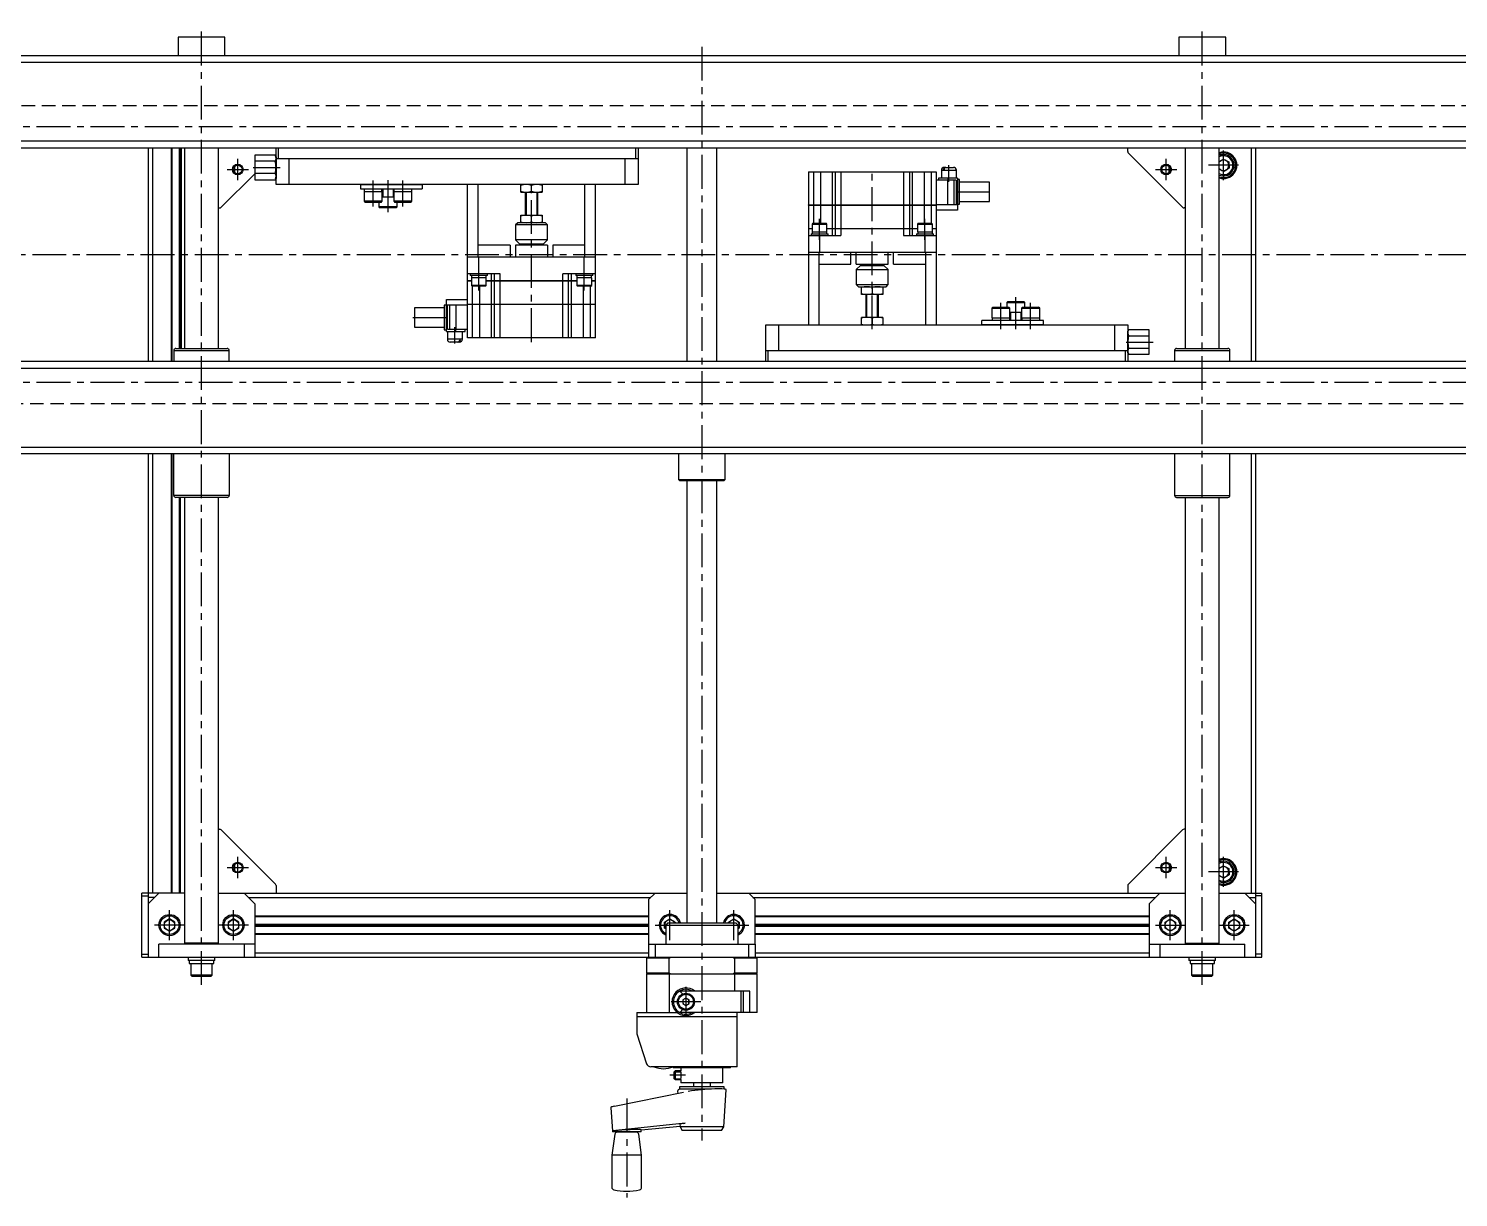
# Model space of a CAD drawing. Extents: x -5 to 1623, y -24 to 1066.
# Drawn here: x 540 to 1211, y 493 to 1042 of the extents above; entities that cross this region are included whole.
import ezdxf

# ---------------------------------------------------------------- set-up
doc = ezdxf.new("R2010")
doc.units = 0
doc.header["$LTSCALE"] = 0.5
doc.linetypes.add('CENTER', pattern=[50.8, 31.75, -6.35, 6.35, -6.35])
doc.linetypes.add('DASHED', pattern=[19.05, 12.7, -6.35])
for name, color, linetype in [('MSM_CENTER', 1, 'CENTER'), ('MSM_CONTINUOUS', 7, 'CONTINUOUS'), ('MSM_DASHED', 4, 'DASHED'), ('MSM_NARROW', 5, 'CONTINUOUS')]:
    doc.layers.add(name, color=color, linetype=linetype)

msp = doc.modelspace()

# ---------------------------------------------------------------- linework, layer by layer
at = {"layer": 'MSM_CENTER'}
for p, q in [((621.03, 593.11), (621.03, 1042.21)), ((1091.03, 593.11), (1091.03, 1042.21)), ((856.03, 1033.71), (856.03, 520.06)), ((1372.25, 996.02), (339.85, 996.02)), ((638.03, 971.02), (638.03, 981.02)), ((1074.03, 971.02), (1074.03, 981.02)), ((1101.03, 971.02), (1101.03, 985.02)), ((633.03, 976.02), (643.03, 976.02)), ((645.28, 977.02), (658.03, 977.02)), ((936.03, 901.02), (936.03, 977.02)), ((972.03, 970.32), (972.03, 978.02)), ((1069.03, 976.02), (1079.03, 976.02)), ((1108.03, 978.02), (1094.03, 978.02)), ((701.63, 958.62), (701.63, 970.92)), ((708.63, 956.02), (708.63, 971.02)), ((715.63, 958.62), (715.63, 970.92)), ((776.03, 895.02), (776.03, 971.02)), ((975.28, 965.52), (993.03, 965.52)), ((911.28, 943.02), (911.28, 952.82)), ((960.78, 943.02), (960.78, 952.82)), ((1370.3, 936.02), (337.9, 936.02)), ((751.28, 919.22), (751.28, 929.02)), ((800.78, 919.22), (800.78, 929.02)), ((996.43, 901.02), (996.43, 913.42)), ((1003.43, 901.02), (1003.43, 916.02)), ((1010.43, 901.02), (1010.43, 913.42)), ((720.28, 906.52), (738.03, 906.52)), ((740.03, 894.32), (740.03, 902.02)), ((1055.28, 895.02), (1068.03, 895.02)), ((1372.25, 876.02), (339.85, 876.02)), ((638.03, 643.21), (638.03, 653.21)), ((1074.03, 643.21), (1074.03, 653.21)), ((1101.03, 639.21), (1101.03, 653.21)), ((633.03, 648.21), (643.03, 648.21)), ((1069.03, 648.21), (1079.03, 648.21)), ((1108.03, 646.21), (1094.03, 646.21)), ((606.03, 614.21), (606.03, 628.21)), ((636.03, 614.21), (636.03, 628.21)), ((841.03, 614.21), (841.03, 628.21)), ((871.03, 614.21), (871.03, 628.21)), ((1076.03, 614.21), (1076.03, 628.21)), ((1106.03, 614.21), (1106.03, 628.21)), ((613.03, 621.21), (599.03, 621.21)), ((643.03, 621.21), (629.03, 621.21)), ((834.03, 621.21), (848.03, 621.21)), ((864.03, 621.21), (878.03, 621.21)), ((1069.03, 621.21), (1083.03, 621.21)), ((1099.03, 621.21), (1113.03, 621.21)), ((848.53, 592.21), (848.53, 578.21)), ((855.53, 585.21), (841.53, 585.21)), ((848.3, 550.71), (841.03, 550.71)), ((820.74, 539.76), (820.74, 493.35))]:
    msp.add_line(p, q, dxfattribs=at)
at = {"layer": 'MSM_CONTINUOUS'}
for p, q in [((610.03, 1038.21), (610.03, 1029.52)), ((632.03, 1038.21), (610.03, 1038.21)), ((632.03, 1029.52), (632.03, 1038.21)), ((1102.03, 1038.21), (1080.03, 1038.21)), ((1080.03, 1038.21), (1080.03, 1029.52)), ((1102.03, 1029.52), (1102.03, 1038.21)), ((346.03, 1029.52), (1366.05, 1029.52)), ((347.55, 1026.52), (1366.05, 1026.52)), ((354.05, 989.52), (1358.05, 989.52)), ((1368.23, 986.02), (343.83, 986.02)), ((596.03, 986.02), (596.03, 886.02)), ((598.03, 986.02), (598.03, 886.02)), ((606.73, 986.02), (606.73, 886.02)), ((607.03, 986.02), (607.03, 886.02)), ((610.51, 986.02), (610.51, 892.02)), ((611.03, 986.02), (611.03, 892.02)), ((611.55, 986.02), (611.55, 892.02)), ((613.03, 986.02), (613.03, 892.02)), ((629.03, 892.02), (629.03, 986.02)), ((655.59, 982.79), (646.03, 982.79)), ((646.03, 982.79), (646.03, 971.25)), ((656.03, 982.02), (655.59, 982.79)), ((656.03, 969.02), (656.03, 986.02)), ((656.03, 982.02), (656.03, 972.02)), ((826.03, 981.02), (656.03, 981.02)), ((657.03, 986.02), (657.03, 981.02)), ((662.03, 981.02), (662.03, 969.02)), ((820.03, 969.02), (820.03, 981.02)), ((825.03, 981.02), (825.03, 986.02)), ((826.03, 986.02), (826.03, 969.02)), ((849.03, 986.02), (849.03, 886.02)), ((863.03, 886.02), (863.03, 986.02)), ((1056.03, 984.43), (1056.03, 986.02)), ((1081.74, 958.31), (1056.33, 983.73)), ((1083.03, 986.02), (1083.03, 892.02)), ((1099.03, 892.02), (1099.03, 986.02)), ((1099.03, 979.71), (1100.91, 980.9)), ((1099.68, 982.83), (1099.26, 983.49)), ((1100.91, 980.9), (1103.47, 979.57)), ((1114.03, 986.02), (1114.03, 886.02)), ((1116.03, 986.02), (1116.03, 886.02)), ((630.33, 958.31), (646.03, 974.02)), ((636.53, 977.42), (636.52, 977.43)), ((636.53, 977.42), (636.53, 976.75)), ((636.53, 976.75), (636.53, 974.6)), ((655.59, 979.91), (646.03, 979.91)), ((655.59, 974.13), (646.03, 974.13)), ((906.03, 975.02), (906.03, 959.42)), ((906.03, 975.02), (966.03, 975.02)), ((908.38, 975.02), (908.38, 959.42)), ((911.67, 975.02), (911.67, 959.42)), ((917.24, 975.02), (917.24, 959.42)), ((918.6, 975.02), (918.6, 959.42)), ((921.34, 975.02), (921.34, 945.02)), ((950.72, 975.02), (950.72, 959.42)), ((953.46, 975.02), (953.46, 959.42)), ((954.82, 975.02), (954.82, 959.42)), ((960.39, 975.02), (960.39, 959.42)), ((963.69, 975.02), (963.69, 959.42)), ((966.03, 975.02), (966.03, 948.37)), ((968.53, 975.72), (968.53, 972.02)), ((968.53, 975.72), (975.53, 975.72)), ((969.77, 976.02), (969.41, 976.02)), ((969.83, 977.02), (974.23, 977.02)), ((975.53, 972.02), (975.53, 975.72)), ((1075.54, 977.43), (1075.53, 977.42)), ((1075.53, 974.6), (1075.53, 977.42)), ((1101.15, 975.13), (1099.03, 976.24)), ((1103.59, 976.68), (1101.15, 975.13)), ((1103.47, 979.57), (1103.59, 976.68)), ((646.03, 971.25), (655.59, 971.25)), ((656.03, 972.02), (655.59, 971.25)), ((826.03, 969.02), (656.03, 969.02)), ((695.63, 968.92), (695.63, 969.02)), ((695.63, 968.92), (695.63, 966.92)), ((695.63, 968.92), (724.63, 968.92)), ((697.63, 968.92), (697.63, 969.02)), ((722.63, 968.92), (722.63, 969.02)), ((724.63, 968.92), (724.63, 969.02)), ((724.63, 968.92), (724.63, 966.92)), ((746.03, 923.72), (746.03, 969.02)), ((751.03, 935.02), (751.03, 969.02)), ((771.03, 965.42), (771.03, 969.02)), ((776.03, 965.87), (776.03, 968.57)), ((781.03, 969.02), (781.03, 965.42)), ((801.03, 935.02), (801.03, 969.02)), ((806.03, 923.72), (806.03, 969.02)), ((975.43, 971.02), (966.03, 971.02)), ((967.23, 972.02), (967.23, 971.02)), ((976.03, 972.02), (967.23, 972.02)), ((971.45, 971.02), (971.45, 959.52)), ((971.53, 972.02), (971.53, 971.02)), ((974.34, 971.02), (974.34, 959.52)), ((975.43, 971.02), (975.43, 959.52)), ((976.03, 972.02), (976.03, 957.02)), ((977.03, 971.32), (976.03, 971.32)), ((977.03, 959.72), (977.03, 971.32)), ((991.03, 970.02), (977.03, 970.02)), ((991.03, 961.02), (991.03, 970.02)), ((695.63, 966.92), (724.63, 966.92)), ((697.38, 966.92), (697.38, 961.11)), ((705.88, 965.62), (697.38, 965.62)), ((697.38, 961.11), (697.87, 960.62)), ((705.88, 961.11), (697.38, 961.11)), ((705.39, 960.62), (697.87, 960.62)), ((704.38, 960.62), (704.38, 958.51)), ((705.39, 960.62), (705.88, 961.11)), ((705.75, 965.62), (705.75, 966.92)), ((705.88, 961.11), (705.88, 965.62)), ((711.38, 963.02), (705.88, 963.02)), ((706.13, 966.92), (706.13, 963.02)), ((711.13, 963.02), (711.13, 966.92)), ((711.38, 966.92), (711.38, 961.11)), ((719.88, 965.62), (711.38, 965.62)), ((711.38, 961.11), (711.87, 960.62)), ((719.88, 961.11), (711.38, 961.11)), ((719.39, 960.62), (711.87, 960.62)), ((712.88, 958.51), (712.88, 960.62)), ((719.39, 960.62), (719.88, 961.11)), ((719.75, 965.62), (719.75, 966.92)), ((719.88, 961.11), (719.88, 965.62)), ((771.03, 965.42), (781.03, 965.42)), ((771.03, 965.42), (781.03, 965.42)), ((773.03, 965.42), (773.03, 954.62)), ((779.03, 954.62), (779.03, 965.42)), ((977.03, 961.02), (991.03, 961.02)), ((629.03, 958.02), (629.62, 958.02)), ((704.38, 958.51), (704.87, 958.02)), ((712.88, 958.51), (704.38, 958.51)), ((712.39, 958.02), (704.87, 958.02)), ((712.39, 958.02), (712.88, 958.51)), ((771.03, 954.62), (781.03, 954.62)), ((771.03, 951.02), (771.03, 954.62)), ((776.03, 951.47), (776.03, 954.17)), ((781.03, 954.62), (781.03, 951.02)), ((906.03, 959.42), (966.03, 959.42)), ((906.03, 959.37), (906.03, 948.37)), ((906.03, 959.37), (966.03, 959.37)), ((906.08, 959.37), (906.08, 959.42)), ((908.38, 959.37), (908.38, 950.82)), ((908.39, 959.37), (908.39, 959.42)), ((911.67, 959.37), (911.67, 950.82)), ((911.68, 959.37), (911.68, 959.42)), ((917.24, 959.37), (917.24, 948.37)), ((917.29, 959.37), (917.29, 959.42)), ((918.6, 959.37), (918.6, 948.37)), ((918.65, 959.37), (918.65, 959.42)), ((950.72, 959.37), (950.72, 959.42)), ((950.72, 959.37), (950.72, 945.02)), ((953.42, 959.37), (953.42, 959.42)), ((953.46, 959.37), (953.46, 948.37)), ((954.78, 959.37), (954.78, 959.42)), ((954.82, 959.37), (954.82, 948.37)), ((960.38, 959.37), (960.38, 959.42)), ((960.39, 959.37), (960.39, 950.82)), ((963.67, 959.37), (963.67, 959.42)), ((963.69, 959.37), (963.69, 950.82)), ((976.03, 959.52), (966.03, 959.52)), ((976.03, 957.02), (966.03, 957.02)), ((976.03, 959.72), (977.03, 959.72)), ((1083.03, 958.02), (1082.45, 958.02)), ((769.53, 951.02), (768.53, 950.02)), ((768.53, 950.02), (768.53, 943.02)), ((783.53, 950.02), (768.53, 950.02)), ((782.53, 951.02), (769.53, 951.02)), ((783.53, 950.02), (782.53, 951.02)), ((783.53, 943.02), (783.53, 950.02)), ((906.03, 948.37), (907.78, 948.37)), ((906.03, 948.32), (907.78, 948.32)), ((906.03, 948.32), (906.03, 903.02)), ((906.08, 948.37), (906.08, 948.32)), ((908.18, 950.82), (907.78, 950.42)), ((907.78, 950.42), (907.78, 946.82)), ((907.78, 950.42), (914.78, 950.42)), ((907.78, 946.82), (914.78, 946.82)), ((907.89, 946.82), (907.89, 945.82)), ((908.18, 950.82), (914.38, 950.82)), ((914.78, 950.42), (914.38, 950.82)), ((914.78, 946.82), (914.78, 950.42)), ((914.78, 948.37), (957.28, 948.37)), ((914.78, 948.32), (957.28, 948.32)), ((914.78, 945.82), (914.78, 946.82)), ((914.78, 945.82), (914.78, 946.82)), ((917.24, 948.32), (917.24, 945.02)), ((917.29, 948.37), (917.29, 948.32)), ((918.6, 948.32), (918.6, 945.02)), ((918.65, 948.37), (918.65, 948.32)), ((953.42, 948.37), (953.42, 948.32)), ((953.46, 948.32), (953.46, 945.02)), ((954.78, 948.37), (954.78, 948.32)), ((954.82, 948.32), (954.82, 945.02)), ((957.68, 950.82), (957.28, 950.42)), ((957.28, 950.42), (957.28, 946.82)), ((957.28, 950.42), (964.28, 950.42)), ((957.28, 946.82), (964.28, 946.82)), ((957.39, 946.82), (957.39, 945.82)), ((957.68, 950.82), (963.88, 950.82)), ((964.28, 950.42), (963.88, 950.82)), ((964.28, 946.82), (964.28, 950.42)), ((964.28, 948.37), (966.03, 948.37)), ((964.28, 948.32), (966.03, 948.32)), ((964.28, 945.82), (964.28, 946.82)), ((964.28, 945.82), (964.28, 946.82)), ((965.98, 948.37), (965.98, 948.32)), ((966.03, 948.32), (966.03, 903.02)), ((766.03, 940.52), (751.03, 940.52)), ((766.03, 940.52), (766.03, 935.02)), ((768.53, 943.02), (770.53, 941.02)), ((783.53, 943.02), (768.53, 943.02)), ((783.53, 940.52), (768.53, 940.52)), ((768.53, 940.52), (768.53, 935.02)), ((781.53, 941.02), (770.53, 941.02)), ((781.53, 941.02), (783.53, 943.02)), ((783.53, 940.52), (783.53, 935.02)), ((801.03, 940.52), (786.03, 940.52)), ((786.03, 940.52), (786.03, 935.02)), ((906.03, 945.02), (921.34, 945.02)), ((907.28, 945.82), (907.28, 945.02)), ((907.28, 945.82), (915.28, 945.82)), ((911.33, 945.02), (911.33, 937.02)), ((915.28, 945.02), (915.28, 945.82)), ((950.72, 945.02), (966.03, 945.02)), ((956.78, 945.82), (956.78, 945.02)), ((956.78, 945.82), (964.78, 945.82)), ((960.73, 945.02), (960.73, 937.02)), ((964.78, 945.02), (964.78, 945.82)), ((746.03, 935.02), (806.03, 935.02)), ((751.33, 927.02), (751.33, 935.02)), ((800.73, 927.02), (800.73, 935.02)), ((966.03, 937.02), (906.03, 937.02)), ((911.03, 937.02), (911.03, 903.02)), ((926.03, 931.52), (926.03, 937.02)), ((928.53, 931.52), (928.53, 937.02)), ((943.53, 931.52), (943.53, 937.02)), ((946.03, 931.52), (946.03, 937.02)), ((961.03, 937.02), (961.03, 903.02)), ((761.34, 927.02), (746.03, 927.02)), ((747.28, 927.02), (747.28, 926.22)), ((755.28, 926.22), (755.28, 927.02)), ((757.24, 923.72), (757.24, 927.02)), ((758.6, 923.72), (758.6, 927.02)), ((761.34, 912.67), (761.34, 927.02)), ((806.03, 927.02), (790.72, 927.02)), ((790.72, 897.02), (790.72, 927.02)), ((793.46, 923.72), (793.46, 927.02)), ((794.82, 923.72), (794.82, 927.02)), ((796.78, 927.02), (796.78, 926.22)), ((804.78, 926.22), (804.78, 927.02)), ((911.03, 931.52), (926.03, 931.52)), ((928.53, 931.52), (943.53, 931.52)), ((930.53, 931.02), (928.53, 929.02)), ((928.53, 929.02), (928.53, 922.02)), ((928.53, 929.02), (943.53, 929.02)), ((930.53, 931.02), (941.53, 931.02)), ((943.53, 929.02), (941.53, 931.02)), ((943.53, 922.02), (943.53, 929.02)), ((946.03, 931.52), (961.03, 931.52)), ((747.78, 923.72), (746.03, 923.72)), ((747.78, 923.67), (746.03, 923.67)), ((746.03, 897.02), (746.03, 923.67)), ((746.08, 923.67), (746.08, 923.72)), ((755.28, 926.22), (747.28, 926.22)), ((747.78, 926.22), (747.78, 925.22)), ((747.78, 926.22), (747.78, 925.22)), ((747.78, 925.22), (747.78, 921.62)), ((754.78, 925.22), (747.78, 925.22)), ((747.78, 921.62), (748.18, 921.22)), ((754.78, 921.62), (747.78, 921.62)), ((754.38, 921.22), (748.18, 921.22)), ((748.38, 912.67), (748.38, 921.22)), ((751.67, 912.67), (751.67, 921.22)), ((754.38, 921.22), (754.78, 921.62)), ((754.67, 925.22), (754.67, 926.22)), ((754.78, 921.62), (754.78, 925.22)), ((797.28, 923.72), (754.78, 923.72)), ((797.28, 923.67), (754.78, 923.67)), ((757.24, 912.67), (757.24, 923.67)), ((757.29, 923.67), (757.29, 923.72)), ((758.6, 912.67), (758.6, 923.67)), ((758.65, 923.67), (758.65, 923.72)), ((793.42, 923.67), (793.42, 923.72)), ((793.46, 912.67), (793.46, 923.67)), ((794.78, 923.67), (794.78, 923.72)), ((794.82, 912.67), (794.82, 923.67)), ((804.78, 926.22), (796.78, 926.22)), ((797.28, 926.22), (797.28, 925.22)), ((797.28, 926.22), (797.28, 925.22)), ((797.28, 925.22), (797.28, 921.62)), ((804.28, 925.22), (797.28, 925.22)), ((797.28, 921.62), (797.68, 921.22)), ((804.28, 921.62), (797.28, 921.62)), ((803.88, 921.22), (797.68, 921.22)), ((800.39, 912.67), (800.39, 921.22)), ((803.69, 912.67), (803.69, 921.22)), ((803.88, 921.22), (804.28, 921.62)), ((804.17, 925.22), (804.17, 926.22)), ((804.28, 921.62), (804.28, 925.22)), ((806.03, 923.72), (804.28, 923.72)), ((806.03, 923.67), (804.28, 923.67)), ((805.98, 923.67), (805.98, 923.72)), ((806.03, 912.67), (806.03, 923.67)), ((928.53, 922.02), (929.53, 921.02)), ((928.53, 922.02), (943.53, 922.02)), ((929.53, 921.02), (942.53, 921.02)), ((931.03, 917.42), (931.03, 921.02)), ((936.03, 920.57), (936.03, 917.87)), ((941.03, 921.02), (941.03, 917.42)), ((942.53, 921.02), (943.53, 922.02)), ((736.03, 900.02), (736.03, 915.02)), ((736.03, 915.02), (746.03, 915.02)), ((941.03, 917.42), (931.03, 917.42)), ((933.03, 917.42), (933.03, 906.62)), ((939.03, 906.62), (939.03, 917.42)), ((999.67, 914.02), (999.18, 913.53)), ((999.18, 913.53), (999.18, 911.42)), ((999.18, 913.53), (1007.68, 913.53)), ((999.67, 914.02), (1007.19, 914.02)), ((1007.68, 913.53), (1007.19, 914.02)), ((1007.68, 911.42), (1007.68, 913.53)), ((735.03, 911.02), (721.03, 911.02)), ((721.03, 911.02), (721.03, 902.02)), ((736.03, 912.32), (735.03, 912.32)), ((735.03, 912.32), (735.03, 900.72)), ((736.03, 912.52), (746.03, 912.52)), ((736.63, 901.02), (736.63, 912.52)), ((737.73, 901.02), (737.73, 912.52)), ((740.61, 901.02), (740.61, 912.52)), ((806.03, 912.67), (746.03, 912.67)), ((806.03, 912.62), (746.03, 912.62)), ((748.38, 897.02), (748.38, 912.62)), ((748.39, 912.67), (748.39, 912.62)), ((751.67, 897.02), (751.67, 912.62)), ((751.68, 912.67), (751.68, 912.62)), ((757.24, 897.02), (757.24, 912.62)), ((757.29, 912.67), (757.29, 912.62)), ((758.6, 897.02), (758.6, 912.62)), ((758.65, 912.67), (758.65, 912.62)), ((761.34, 912.67), (761.34, 912.62)), ((761.34, 897.02), (761.34, 912.62)), ((793.42, 912.67), (793.42, 912.62)), ((793.46, 897.02), (793.46, 912.62)), ((794.78, 912.67), (794.78, 912.62)), ((794.82, 897.02), (794.82, 912.62)), ((800.38, 912.67), (800.38, 912.62)), ((800.39, 897.02), (800.39, 912.62)), ((803.67, 912.67), (803.67, 912.62)), ((803.69, 897.02), (803.69, 912.62)), ((805.98, 912.67), (805.98, 912.62)), ((806.03, 897.02), (806.03, 912.62)), ((941.03, 906.62), (931.03, 906.62)), ((931.03, 903.02), (931.03, 906.62)), ((941.03, 906.62), (931.03, 906.62)), ((941.03, 906.62), (941.03, 903.02)), ((992.67, 911.42), (992.18, 910.93)), ((992.18, 910.93), (992.18, 906.42)), ((992.18, 910.93), (1000.68, 910.93)), ((992.67, 911.42), (1000.19, 911.42)), ((1000.68, 910.93), (1000.19, 911.42)), ((1000.68, 905.12), (1000.68, 910.93)), ((1000.68, 909.02), (1006.18, 909.02)), ((1000.93, 909.02), (1000.93, 905.12)), ((1005.93, 905.12), (1005.93, 909.02)), ((1006.67, 911.42), (1006.18, 910.93)), ((1006.18, 910.93), (1006.18, 906.42)), ((1006.18, 910.93), (1014.68, 910.93)), ((1006.67, 911.42), (1014.19, 911.42)), ((1014.68, 910.93), (1014.19, 911.42)), ((1014.68, 905.12), (1014.68, 910.93)), ((721.03, 902.02), (735.03, 902.02)), ((735.03, 900.72), (736.03, 900.72)), ((736.03, 900.02), (744.83, 900.02)), ((736.53, 900.02), (736.53, 896.32)), ((736.63, 901.02), (746.03, 901.02)), ((740.53, 900.02), (740.53, 901.02)), ((743.53, 896.32), (743.53, 900.02)), ((744.83, 900.02), (744.83, 901.02)), ((886.03, 903.02), (1056.03, 903.02)), ((886.03, 886.02), (886.03, 903.02)), ((892.03, 903.02), (892.03, 891.02)), ((936.03, 906.17), (936.03, 903.47)), ((987.43, 903.12), (987.43, 905.12)), ((1016.43, 905.12), (987.43, 905.12)), ((1016.43, 903.12), (987.43, 903.12)), ((987.43, 903.12), (987.43, 903.02)), ((989.43, 903.12), (989.43, 903.02)), ((992.18, 906.42), (1000.68, 906.42)), ((992.32, 906.42), (992.32, 905.12)), ((1006.18, 906.42), (1014.68, 906.42)), ((1006.32, 906.42), (1006.32, 905.12)), ((1014.43, 903.12), (1014.43, 903.02)), ((1016.43, 903.12), (1016.43, 905.12)), ((1016.43, 903.12), (1016.43, 903.02)), ((1050.03, 891.02), (1050.03, 903.02)), ((1056.03, 903.02), (1056.03, 886.02)), ((1056.03, 900.02), (1056.48, 900.79)), ((1056.03, 890.02), (1056.03, 900.02)), ((1066.03, 900.79), (1056.48, 900.79)), ((1066.03, 889.25), (1066.03, 900.79)), ((743.53, 896.32), (736.53, 896.32)), ((742.23, 895.02), (737.83, 895.02)), ((742.3, 896.02), (742.65, 896.02)), ((806.03, 897.02), (746.03, 897.02)), ((1056.48, 897.91), (1066.03, 897.91)), ((608.03, 891.08), (608.03, 886.02)), ((608.03, 891.08), (634.03, 891.08)), ((608.97, 892.02), (633.1, 892.02)), ((634.03, 886.02), (634.03, 891.08)), ((886.03, 891.02), (1056.03, 891.02)), ((887.03, 891.02), (887.03, 886.02)), ((1055.03, 886.02), (1055.03, 891.02)), ((1056.03, 890.02), (1056.48, 889.25)), ((1056.48, 892.13), (1066.03, 892.13)), ((1056.48, 889.25), (1066.03, 889.25)), ((1078.03, 891.08), (1078.03, 886.02)), ((1078.03, 891.08), (1104.03, 891.08)), ((1078.97, 892.02), (1103.1, 892.02)), ((1104.03, 886.02), (1104.03, 891.08)), ((343.85, 886.02), (1368.23, 886.02)), ((1358.03, 882.52), (354.05, 882.52)), ((1366.05, 842.52), (346.05, 842.52)), ((1364.03, 845.52), (348.05, 845.52)), ((596.03, 842.52), (596.03, 606.21)), ((598.03, 842.52), (598.03, 636.21)), ((606.73, 842.52), (606.73, 636.21)), ((607.03, 842.52), (607.03, 636.21)), ((608.03, 822.96), (608.03, 842.52)), ((634.03, 842.52), (634.03, 822.96)), ((845.03, 842.52), (845.03, 830.52)), ((867.03, 830.52), (867.03, 842.52)), ((1078.03, 842.52), (1078.03, 822.96)), ((1104.03, 822.96), (1104.03, 842.52)), ((1114.03, 842.52), (1114.03, 636.21)), ((1116.03, 842.52), (1116.03, 606.21)), ((845.03, 830.52), (845.53, 830.02)), ((845.03, 830.52), (867.03, 830.52)), ((845.53, 830.02), (866.53, 830.02)), ((849.03, 830.21), (849.03, 622.21)), ((863.03, 622.21), (863.03, 830.21)), ((866.53, 830.02), (867.03, 830.52)), ((634.03, 822.96), (608.03, 822.96)), ((633.1, 822.02), (608.97, 822.02)), ((610.51, 822.21), (610.51, 636.21)), ((611.03, 822.21), (611.03, 636.21)), ((613.03, 822.21), (613.03, 612.21)), ((629.03, 612.71), (629.03, 822.21)), ((1078.03, 822.96), (1104.03, 822.96)), ((1078.97, 822.02), (1103.1, 822.02)), ((1083.03, 822.21), (1083.03, 612.71)), ((1099.03, 612.71), (1099.03, 822.21)), ((629.03, 666.21), (629.62, 666.21)), ((630.33, 665.91), (655.74, 640.5)), ((1081.74, 665.91), (1056.33, 640.5)), ((1083.03, 666.21), (1082.45, 666.21)), ((1099.68, 651.02), (1099.26, 651.68)), ((636.52, 646.8), (636.53, 646.81)), ((636.53, 649.63), (636.53, 646.81)), ((1075.53, 649.63), (1075.53, 646.81)), ((1075.54, 646.8), (1075.53, 646.81)), ((1099.03, 647.9), (1100.91, 649.09)), ((1100.91, 649.09), (1103.47, 647.75)), ((1103.59, 644.87), (1101.15, 643.32)), ((1103.47, 647.75), (1103.59, 644.87)), ((656.03, 639.79), (656.03, 636.21)), ((1056.03, 639.79), (1056.03, 636.21)), ((1101.15, 643.32), (1099.03, 644.43)), ((593.03, 606.21), (593.03, 636.21)), ((613.03, 636.21), (593.03, 636.21)), ((593.03, 634.91), (596.03, 634.91)), ((596.03, 631.21), (601.03, 636.21)), ((599.03, 634.21), (596.03, 634.21)), ((629.03, 636.21), (849.03, 636.21)), ((641.03, 636.21), (646.03, 631.21)), ((643.03, 634.21), (832.03, 634.21)), ((646.03, 631.21), (646.03, 606.21)), ((834.03, 636.21), (831.03, 633.21)), ((831.03, 633.21), (831.03, 606.21)), ((863.03, 636.21), (1083.03, 636.21)), ((881.03, 633.21), (878.03, 636.21)), ((880.03, 634.21), (1069.03, 634.21)), ((881.03, 612.21), (881.03, 633.21)), ((1071.03, 636.21), (1066.03, 631.21)), ((1066.03, 631.21), (1066.03, 606.21)), ((1099.03, 636.21), (1119.03, 636.21)), ((1116.03, 631.21), (1111.03, 636.21)), ((1113.03, 634.21), (1116.03, 634.21)), ((1119.03, 634.91), (1116.03, 634.91)), ((1119.03, 606.21), (1119.03, 636.21)), ((646.03, 625.51), (831.03, 625.51)), ((646.03, 625.21), (831.03, 625.21)), ((881.03, 625.51), (1066.03, 625.51)), ((881.03, 625.21), (1066.03, 625.21)), ((606.03, 624.09), (603.53, 622.65)), ((603.53, 622.65), (603.53, 619.76)), ((603.53, 619.76), (606.03, 618.32)), ((608.53, 622.65), (606.03, 624.09)), ((606.03, 618.32), (608.53, 619.76)), ((608.53, 619.76), (608.53, 622.65)), ((636.03, 624.09), (633.53, 622.65)), ((633.53, 622.65), (633.53, 619.76)), ((633.53, 619.76), (636.03, 618.32)), ((638.53, 622.65), (636.03, 624.09)), ((636.03, 618.32), (638.53, 619.76)), ((638.53, 619.76), (638.53, 622.65)), ((646.03, 621.73), (831.03, 621.73)), ((646.03, 621.21), (831.03, 621.21)), ((646.03, 620.69), (831.03, 620.69)), ((838.53, 622.65), (841.03, 624.09)), ((838.53, 619.76), (838.53, 622.65)), ((839.03, 619.48), (838.53, 619.76)), ((840.03, 622.21), (839.03, 621.21)), ((839.03, 621.21), (839.03, 612.21)), ((839.03, 621.21), (873.03, 621.21)), ((840.03, 622.21), (872.03, 622.21)), ((841.03, 624.09), (843.53, 622.65)), ((843.53, 622.65), (843.53, 622.21)), ((868.53, 622.65), (871.03, 624.09)), ((868.53, 622.21), (868.53, 622.65)), ((871.03, 624.09), (873.53, 622.65)), ((873.03, 621.21), (872.03, 622.21)), ((873.03, 612.21), (873.03, 621.21)), ((873.53, 619.76), (873.03, 619.48)), ((873.53, 622.65), (873.53, 619.76)), ((881.03, 621.73), (1066.03, 621.73)), ((881.03, 621.21), (1066.03, 621.21)), ((881.03, 620.69), (1066.03, 620.69)), ((1073.53, 622.65), (1076.03, 624.09)), ((1073.53, 619.76), (1073.53, 622.65)), ((1076.03, 618.32), (1073.53, 619.76)), ((1076.03, 624.09), (1078.53, 622.65)), ((1078.53, 619.76), (1076.03, 618.32)), ((1078.53, 622.65), (1078.53, 619.76)), ((1103.53, 622.65), (1106.03, 624.09)), ((1103.53, 619.76), (1103.53, 622.65)), ((1106.03, 618.32), (1103.53, 619.76)), ((1106.03, 624.09), (1108.53, 622.65)), ((1108.53, 619.76), (1106.03, 618.32)), ((1108.53, 622.65), (1108.53, 619.76)), ((601.03, 606.21), (601.03, 612.21)), ((646.03, 612.21), (601.03, 612.21)), ((613.53, 612.21), (613.03, 612.71)), ((629.03, 612.71), (613.03, 612.71)), ((628.53, 612.21), (629.03, 612.71)), ((641.03, 612.21), (641.03, 606.21)), ((646.03, 617.21), (831.03, 617.21)), ((646.03, 616.91), (831.03, 616.91)), ((831.03, 612.21), (881.03, 612.21)), ((834.03, 612.21), (834.03, 606.21)), ((878.03, 606.21), (878.03, 612.21)), ((881.03, 617.21), (1066.03, 617.21)), ((881.03, 616.91), (1066.03, 616.91)), ((881.03, 612.21), (881.03, 606.21)), ((1066.03, 612.21), (1111.03, 612.21)), ((1071.03, 612.21), (1071.03, 606.21)), ((1083.53, 612.21), (1083.03, 612.71)), ((1083.03, 612.71), (1099.03, 612.71)), ((1098.53, 612.21), (1099.03, 612.71)), ((1111.03, 606.21), (1111.03, 612.21)), ((593.03, 607.51), (596.03, 607.51)), ((593.03, 606.21), (1119.03, 606.21)), ((614.78, 606.21), (614.78, 604.61)), ((614.78, 606.21), (614.78, 604.61)), ((627.28, 604.61), (614.78, 604.61)), ((615.28, 604.61), (615.28, 603.11)), ((615.28, 604.61), (615.28, 603.11)), ((626.78, 603.11), (626.78, 604.61)), ((626.78, 603.11), (626.78, 604.61)), ((627.28, 604.61), (627.28, 606.21)), ((627.28, 604.61), (627.28, 606.21)), ((646.03, 608.21), (831.03, 608.21)), ((830.53, 606.21), (830.03, 605.71)), ((830.03, 605.71), (830.03, 598.71)), ((840.72, 605.71), (830.03, 605.71)), ((840.72, 605.71), (841.58, 606.21)), ((840.72, 598.71), (840.72, 605.71)), ((870.51, 606.21), (871.38, 605.71)), ((871.38, 605.71), (871.38, 598.71)), ((882.03, 605.71), (871.38, 605.71)), ((881.03, 608.21), (1066.03, 608.21)), ((882.03, 605.71), (881.53, 606.21)), ((882.03, 598.71), (882.03, 605.71)), ((1084.78, 606.21), (1084.78, 604.61)), ((1084.78, 606.21), (1084.78, 604.61)), ((1097.28, 604.61), (1084.78, 604.61)), ((1085.28, 604.61), (1085.28, 603.11)), ((1085.28, 604.61), (1085.28, 603.11)), ((1096.78, 603.11), (1096.78, 604.61)), ((1096.78, 603.11), (1096.78, 604.61)), ((1097.28, 604.61), (1097.28, 606.21)), ((1097.28, 604.61), (1097.28, 606.21)), ((1119.03, 607.51), (1116.03, 607.51)), ((615.28, 603.11), (626.78, 603.11)), ((616.03, 603.11), (616.03, 597.71)), ((616.03, 597.71), (616.63, 597.11)), ((626.03, 597.71), (616.03, 597.71)), ((625.43, 597.11), (626.03, 597.71)), ((626.03, 597.71), (626.03, 603.11)), ((830.03, 598.71), (830.53, 598.21)), ((840.72, 598.71), (830.03, 598.71)), ((830.03, 598.21), (830.03, 580.21)), ((882.03, 598.21), (830.03, 598.21)), ((841.58, 598.21), (840.72, 598.71)), ((840.82, 580.21), (840.82, 598.21)), ((871.38, 598.71), (870.51, 598.21)), ((882.03, 598.71), (871.38, 598.71)), ((871.48, 590.21), (871.48, 598.21)), ((881.53, 598.21), (882.03, 598.71)), ((882.03, 580.21), (882.03, 598.21)), ((1085.28, 603.11), (1096.78, 603.11)), ((1086.03, 603.11), (1086.03, 597.71)), ((1086.03, 597.71), (1086.63, 597.11)), ((1096.03, 597.71), (1086.03, 597.71)), ((1095.43, 597.11), (1096.03, 597.71)), ((1096.03, 597.71), (1096.03, 603.11)), ((625.43, 597.11), (616.63, 597.11)), ((1095.43, 597.11), (1086.63, 597.11)), ((878.53, 590.21), (845.48, 590.21)), ((848.53, 586.94), (847.03, 586.07)), ((847.03, 586.07), (847.03, 584.34)), ((847.03, 584.34), (848.53, 583.48)), ((850.03, 586.07), (848.53, 586.94)), ((848.53, 583.48), (850.03, 584.34)), ((850.03, 584.34), (850.03, 586.07)), ((874.47, 580.21), (874.47, 590.21)), ((875.53, 580.21), (875.53, 590.21)), ((878.53, 580.21), (878.53, 590.21)), ((825.53, 580.21), (844.38, 580.21)), ((825.53, 580.21), (825.53, 570.1)), ((872.53, 578.21), (825.53, 578.21)), ((882.03, 580.21), (845.48, 580.21)), ((872.53, 554.71), (872.53, 580.21)), ((825.53, 570.1), (830.08, 556.09)), ((872.53, 554.71), (831.99, 554.71)), ((842.53, 554.71), (842.53, 554.21)), ((869.53, 554.21), (842.53, 554.21)), ((843.03, 552.33), (843.41, 552.71)), ((843.03, 549.09), (843.03, 552.33)), ((846.13, 552.71), (843.41, 552.71)), ((843.41, 552.71), (843.41, 548.71)), ((846.13, 554.21), (846.13, 552.71)), ((865.93, 547.21), (865.93, 554.21)), ((869.53, 554.21), (869.53, 554.71)), ((843.41, 548.71), (843.03, 549.09)), ((843.41, 548.71), (846.13, 548.71)), ((845.53, 545.21), (845.53, 544.18)), ((866.53, 545.21), (845.53, 545.21)), ((859.84, 544.18), (845.53, 544.18)), ((846.13, 548.71), (846.13, 547.21)), ((865.93, 547.21), (846.13, 547.21)), ((852.03, 547.21), (852.03, 545.21)), ((860.03, 545.21), (860.03, 547.21)), ((866.53, 544.24), (866.53, 545.21)), ((814.97, 536.18), (847.35, 542.71)), ((844.62, 543.12), (844.68, 542.17)), ((866.28, 526.46), (867.5, 543.89)), ((813.24, 535.56), (814, 524.4)), ((814.01, 524.4), (814.01, 524.21)), ((825.49, 524.21), (814.01, 524.21)), ((848.12, 528.17), (815.58, 524.69)), ((824.01, 523.91), (816.11, 523.91)), ((816.81, 524.21), (816.81, 523.91)), ((825.37, 523.91), (824.01, 523.91)), ((824.66, 523.91), (824.66, 524.21)), ((827.46, 524.21), (825.49, 524.21)), ((845.77, 526.6), (827.46, 524.91)), ((827.46, 524.21), (827.46, 525.06)), ((845.7, 527.72), (845.78, 526.46)), ((845.78, 526.46), (846.78, 524.71)), ((866.28, 526.46), (845.78, 526.46)), ((865.28, 524.71), (846.78, 524.71)), ((847.17, 528.05), (848.12, 528.17)), ((865.28, 524.71), (866.28, 526.46)), ((815.12, 523.05), (813.74, 513.21)), ((827.74, 513.21), (826.36, 523.05)), ((813.74, 513.21), (813.74, 498.16)), ((825.68, 513.21), (813.74, 513.21)), ((827.74, 513.21), (825.68, 513.21)), ((827.74, 498.16), (827.74, 513.21))]:
    msp.add_line(p, q, dxfattribs=at)
for centre, radius in [((638.03, 976.02), 2.5), ((638.03, 976.02), 2.07), ((1074.03, 976.02), 2.5), ((1074.03, 976.02), 2.07), ((638.03, 648.21), 2.5), ((638.03, 648.21), 2.07), ((1074.03, 648.21), 2.5), ((1074.03, 648.21), 2.07), ((606.03, 621.21), 5), ((606.03, 621.21), 4.4), ((636.03, 621.21), 5), ((636.03, 621.21), 4.4), ((1076.03, 621.21), 5), ((1076.03, 621.21), 4.4), ((1106.03, 621.21), 5), ((1106.03, 621.21), 4.4), ((606.03, 621.21), 2.5), ((636.03, 621.21), 2.5), ((1076.03, 621.21), 2.5), ((1106.03, 621.21), 2.5), ((848.53, 585.21), 4), ((848.53, 585.21), 3.5)]:
    msp.add_circle(centre, radius, dxfattribs=at)
for centre, radius, start, end in [((653.48, 981.35), 2.56, 325.61575, 25.61575), ((1057.03, 984.43), 1, 180, 225), ((1101.03, 978.02), 6.25, 251.33708, 108.66292), ((1101.03, 978.02), 5.75, 249.64559, 107.92467), ((1101.03, 978.02), 5, 246.42182, 113.57818), ((1101.03, 978.02), 4.4, 242.96431, 117.03569), ((1101.03, 978.02), 2.5, 216.86997, 143.13003), ((646.48, 977.02), 9.55, 342.41205, 17.58795), ((653.48, 972.69), 2.56, 334.38425, 34.38425), ((969.83, 975.72), 1.3, 90, 180), ((970.96, 975.78), 1.57, 143.51019, 171.16991), ((970.31, 976.26), 0.757, 90, 143.52771), ((971.32, 975.76), 1.58, 146.14288, 170.62179), ((970.66, 976.27), 0.751, 90, 150.23143), ((974.23, 975.72), 1.3, 360, 90), ((773.53, 961.8), 7.22, 69.74384, 110.25616), ((778.53, 961.8), 7.22, 69.74384, 110.25616), ((773.53, 972.64), 7.22, 249.74384, 290.25616), ((778.53, 972.64), 7.22, 249.74384, 290.25616), ((629.62, 959.02), 1, 270, 315), ((773.53, 947.4), 7.22, 69.74384, 110.25616), ((778.53, 947.4), 7.22, 69.74384, 110.25616), ((1082.45, 959.02), 1, 225, 270), ((773.53, 958.24), 7.22, 249.74384, 290.25616), ((778.53, 958.24), 7.22, 249.74384, 290.25616), ((933.53, 913.8), 7.22, 69.74384, 110.25616), ((938.53, 913.8), 7.22, 69.74384, 110.25616), ((933.53, 924.64), 7.22, 249.74384, 290.25616), ((938.53, 924.64), 7.22, 249.74384, 290.25616), ((933.53, 899.4), 7.22, 69.74384, 110.25616), ((938.53, 899.4), 7.22, 69.74384, 110.25616), ((933.53, 910.24), 7.22, 249.74384, 290.25616), ((938.53, 910.24), 7.22, 249.74384, 290.25616), ((1058.59, 899.35), 2.56, 154.38425, 214.38425), ((737.83, 896.32), 1.3, 180, 270), ((741.4, 895.77), 0.751, 270, 330.23143), ((741.76, 895.78), 0.757, 270, 323.52771), ((740.74, 896.28), 1.58, 326.14288, 350.62179), ((742.23, 896.32), 1.3, 270, 0), ((741.1, 896.26), 1.57, 323.51019, 351.16991), ((1065.59, 895.02), 9.55, 162.41205, 197.58795), ((608.97, 891.08), 0.938, 90, 180), ((633.1, 891.08), 0.938, 0, 90), ((1058.59, 890.69), 2.56, 145.61575, 205.61575), ((1078.97, 891.08), 0.938, 90, 180), ((1103.1, 891.08), 0.938, 0, 90), ((608.97, 822.96), 0.938, 180, 270), ((633.1, 822.96), 0.938, 270, 360), ((1078.97, 822.96), 0.938, 180, 270), ((1103.1, 822.96), 0.938, 270, 360), ((629.62, 665.21), 1, 45, 90), ((1082.45, 665.21), 1, 90, 135), ((1101.03, 646.21), 6.25, 251.33708, 108.66292), ((1101.03, 646.21), 5.75, 249.64559, 107.92467), ((1101.03, 646.21), 5, 246.42182, 113.57818), ((1101.03, 646.21), 4.4, 242.96431, 117.03569), ((1101.03, 646.21), 2.5, 216.86997, 143.13003), ((655.03, 639.79), 1, 0, 45), ((1057.03, 639.79), 1, 135, 180), ((841.03, 621.21), 5, 11.53693, 246.42181), ((841.03, 621.21), 4.4, 13.13653, 242.96429), ((871.03, 621.21), 5, 293.57819, 168.46307), ((871.03, 621.21), 4.4, 297.03571, 166.86347), ((841.03, 621.21), 2.5, 23.57812, 216.86986), ((841.03, 621.21), 4.4, 359.99994, 0), ((871.03, 621.21), 2.5, 323.13014, 156.42188), ((848.53, 585.21), 6.5, 50.28486, 309.71514), ((848.53, 585.21), 5.85, 58.7598, 121.2402), ((848.53, 585.21), 5.85, 121.35988, 238.64012), ((842.5, 585.37), 5.68, 38.19825, 58.33656), ((848.53, 585.21), 1.5, 120, 180), ((848.53, 585.21), 1.5, 180, 240), ((848.53, 585.21), 1.5, 60, 120), ((848.53, 585.21), 1.5, 0, 60), ((848.53, 585.21), 1.5, 300, 0), ((842.5, 585.04), 5.68, 301.66344, 321.80175), ((848.53, 585.21), 5.85, 238.7598, 301.2402), ((848.53, 585.21), 1.5, 240, 300), ((831.99, 556.71), 2, 197.99999, 270), ((838.03, 565.33), 11.54, 247.05108, 292.94892), ((836.44, 550.71), 9.9, 348.34586, 11.65414), ((845.62, 543.19), 1, 94.75622, 184), ((866.87, 427.94), 116.46, 92.33694, 98.49871), ((863.8, 507.82), 36.52, 85.71179, 92.63688), ((866.08, 540.1), 4.17, 73.09386, 83.79177), ((867.17, 543.67), 0.43, 44.45613, 72.67136), ((867.39, 543.9), 0.113, 357.72749, 41.89886), ((813.4, 535.57), 0.162, 154.59089, 181.04168), ((813.57, 535.33), 0.44, 118.70239, 135.22656), ((814.94, 532.41), 3.67, 107.39336, 115.68443), ((816.77, 526.36), 9.98, 100.38117, 107.0246), ((814.02, 524.4), 0.022, 139.16239, 181.03721), ((814.02, 524.4), 0.02, 185.39474, 217.17932), ((814.06, 524.37), 0.0641, 122.38679, 140.72678), ((814.05, 524.39), 0.0411, 120.64922, 166.84033), ((814.04, 524.41), 0.0369, 216.42751, 229.31074), ((814.19, 524.15), 0.325, 107.38253, 121.36236), ((814.28, 523.97), 0.52, 109.38595, 118.98151), ((814.87, 521.89), 2.69, 99.30341, 106.8804), ((814.56, 523.08), 1.45, 102.18774, 108.0857), ((816.23, 514.83), 9.87, 96.64367, 101.52959), ((817.43, 506.53), 18.26, 95.82336, 99.43328), ((822.43, 460.9), 64.16, 93.63544, 96.57644), ((816.11, 522.91), 1, 90, 172.01989), ((827.19, 394.05), 131.17, 91.55524, 93.8582), ((825.29, 469.23), 55.97, 88.65696, 91.69627), ((825.37, 522.91), 1, 7.98011, 90), ((826.47, 519.37), 5.82, 81.38797, 88.76269), ((827.31, 524.85), 0.277, 57.71188, 82.23676), ((827.44, 525.06), 0.0247, 5.68413, 49.04035), ((845.75, 527.71), 0.05, 119.29917, 173.96608), ((846.13, 527.04), 0.824, 102.20537, 119.76581), ((848.29, 517.8), 10.31, 96.25111, 103.09719), ((814.99, 498.16), 1.25, 180, 255.98917), ((820.74, 521.21), 25, 255.98917, 284.01083), ((826.49, 498.16), 1.25, 284.01083, 0)]:
    msp.add_arc(centre, radius, start, end, dxfattribs=at)
at = {"layer": 'MSM_DASHED'}
for p, q in [((346.03, 1006.02), (1366.03, 1006.02)), ((1366.03, 866.02), (346.03, 866.02))]:
    msp.add_line(p, q, dxfattribs=at)
at = {"layer": 'MSM_NARROW'}
for p, q in [((773.57, 965.42), (773.57, 954.62)), ((778.49, 965.42), (778.49, 954.62)), ((933.57, 906.62), (933.57, 917.42)), ((938.49, 906.62), (938.49, 917.42)), ((843.03, 552.33), (846.2, 552.33)), ((843.03, 549.09), (846.2, 549.09))]:
    msp.add_line(p, q, dxfattribs=at)

doc.saveas('drawing.dxf')
